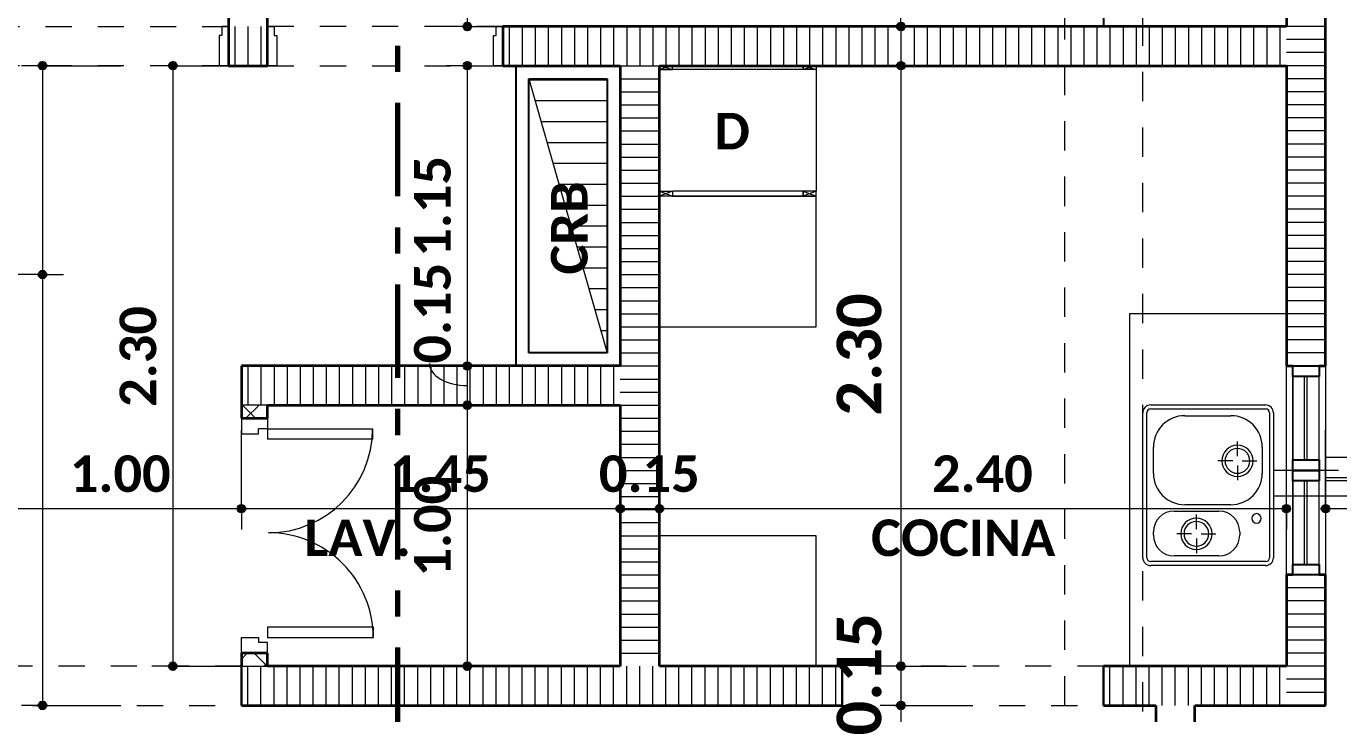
# Model space of a CAD drawing. Header units: metres. Extents: x -144 to 1000, y -717 to 29.
# Drawn here: x 610.31 to 615.34, y -554.31 to -551.67 of the extents above; entities that cross this region are included whole.
import ezdxf

# ---------------------------------------------------------------- set-up
doc = ezdxf.new("R2010")
doc.units = ezdxf.units.M
for name, pattern in [('Basculante', [0.11625, 0.075, -0.04125]), ('basculante modificado', [0.18, 0.1125, -0.0675]), ('Dash Dot 3_16_', [0.595313, 0.357187, -0.119063, 0, -0.119063]), ('Derribado', [0.36, 0.24, -0.12]), ('Trazo', [0.45, 0.225, -0.225])]:
    doc.linetypes.add(name, pattern=pattern)
doc.layers.get('0').update_dxf_attribs({"color": 1})
for name, color, linetype, lineweight in [('A-ANNO-DIMS', 1, 'Continuous', 9), ('A-DETL', 1, 'Continuous', 9), ('A-DETL-GENF', 1, 'Continuous', 9), ('A-DETL-MEDM', 1, 'Continuous', 30), ('A-DETL-THIN', 1, 'Continuous', 9), ('A-DOOR', 1, 'Continuous', 9), ('A-DOOR-FRAM', 1, 'Continuous', 9), ('A-DOOR-HDLN', 1, 'Trazo', 20), ('A-FLOR', 2, 'Continuous', 9), ('A-FLOR-HRAL', 1, 'Continuous', 9), ('A-GENM', 1, 'Continuous', 9), ('A-GLAZ', 1, 'Continuous', 9), ('A-WALL', 4, 'Continuous', 9), ('G-ANNO-SYMB', 1, 'Continuous', 9), ('G-ANNO-TEXT', 2, 'Continuous', 9), ('I-FURN', 2, 'Continuous', 9), ('P-SANR-FIXT', 1, 'Continuous', 9)]:
    doc.layers.add(name, color=color, linetype=linetype, lineweight=lineweight)
doc.layers.add('A-WALL-PATT', color=7, linetype='Continuous', lineweight=35, true_color=0x9c9c9c)
doc.styles.add('Calibri_B', font='calibrib.ttf', dxfattribs={"height": 0.165})
doc.styles.add('Calibri_B_4', font='calibrib.ttf', dxfattribs={"height": 0.1125})
doc.styles.add('Calibri_B_5', font='calibrib.ttf', dxfattribs={"height": 0.66})

# ---------------------------------------------------------------- blocks, each defined once
blk = doc.blocks.new('P')
at = {"layer": 'A-ANNO-DIMS', "lineweight": 25}
h = blk.add_hatch(color=256, dxfattribs=at)
edge = h.paths.add_edge_path()
edge.add_arc((607.5768, -488.6688), 0.015, 0, 360)
h = blk.add_hatch(color=256, dxfattribs=at)
edge = h.paths.add_edge_path()
edge.add_arc((609.2366, -488.6688), 0.015, 0, 360)
h = blk.add_hatch(color=256, dxfattribs=at)
edge = h.paths.add_edge_path()
edge.add_arc((605.9506, -488.8188), 0.015, 0, 360)
h = blk.add_hatch(color=256, dxfattribs=at)
edge = h.paths.add_edge_path()
edge.add_arc((606.4497, -488.8188), 0.015, 0, 360)
h = blk.add_hatch(color=256, dxfattribs=at)
edge = h.paths.add_edge_path()
edge.add_arc((607.5768, -488.8188), 0.015, 0, 360)
h = blk.add_hatch(color=256, dxfattribs=at)
edge = h.paths.add_edge_path()
edge.add_arc((609.2366, -488.8188), 0.015, 0, 360)
h = blk.add_hatch(color=256, dxfattribs=at)
edge = h.paths.add_edge_path()
edge.add_arc((605.9506, -489.6188), 0.015, 0, 360)
h = blk.add_hatch(color=256, dxfattribs=at)
edge = h.paths.add_edge_path()
edge.add_arc((605.9506, -489.6188), 0.015, 0, 360)
h = blk.add_hatch(color=256, dxfattribs=at)
edge = h.paths.add_edge_path()
edge.add_arc((607.5768, -489.9688), 0.015, 0, 360)
h = blk.add_hatch(color=256, dxfattribs=at)
edge = h.paths.add_edge_path()
edge.add_arc((607.5768, -489.9688), 0.015, 0, 360)
h = blk.add_hatch(color=256, dxfattribs=at)
edge = h.paths.add_edge_path()
edge.add_arc((607.5768, -490.1188), 0.015, 0, 360)
h = blk.add_hatch(color=256, dxfattribs=at)
edge = h.paths.add_edge_path()
edge.add_arc((607.5768, -490.1188), 0.015, 0, 360)
h = blk.add_hatch(color=256, dxfattribs=at)
edge = h.paths.add_edge_path()
edge.add_arc((606.712, -490.5153), 0.015, 0, 360)
h = blk.add_hatch(color=256, dxfattribs=at)
edge = h.paths.add_edge_path()
edge.add_arc((606.712, -490.5153), 0.015, 0, 360)
h = blk.add_hatch(color=256, dxfattribs=at)
edge = h.paths.add_edge_path()
edge.add_arc((608.1622, -490.5153), 0.015, 0, 360)
h = blk.add_hatch(color=256, dxfattribs=at)
edge = h.paths.add_edge_path()
edge.add_arc((608.1622, -490.5153), 0.015, 0, 360)
h = blk.add_hatch(color=256, dxfattribs=at)
edge = h.paths.add_edge_path()
edge.add_arc((608.3122, -490.5153), 0.015, 0, 360)
h = blk.add_hatch(color=256, dxfattribs=at)
edge = h.paths.add_edge_path()
edge.add_arc((608.3122, -490.5153), 0.015, 0, 360)
h = blk.add_hatch(color=256, dxfattribs=at)
edge = h.paths.add_edge_path()
edge.add_arc((610.7121, -490.5153), 0.015, 0, 360)
h = blk.add_hatch(color=256, dxfattribs=at)
edge = h.paths.add_edge_path()
edge.add_arc((610.8621, -490.5153), 0.015, 0, 360)
h = blk.add_hatch(color=256, dxfattribs=at)
edge = h.paths.add_edge_path()
edge.add_arc((606.4497, -491.1188), 0.015, 0, 360)
h = blk.add_hatch(color=256, dxfattribs=at)
edge = h.paths.add_edge_path()
edge.add_arc((607.5768, -491.1188), 0.015, 0, 360)
h = blk.add_hatch(color=256, dxfattribs=at)
edge = h.paths.add_edge_path()
edge.add_arc((609.2366, -491.1188), 0.015, 0, 360)
h = blk.add_hatch(color=256, dxfattribs=at)
edge = h.paths.add_edge_path()
edge.add_arc((609.2366, -491.1188), 0.015, 0, 360)
h = blk.add_hatch(color=256, dxfattribs=at)
edge = h.paths.add_edge_path()
edge.add_arc((605.9506, -491.2688), 0.015, 0, 360)
h = blk.add_hatch(color=256, dxfattribs=at)
edge = h.paths.add_edge_path()
edge.add_arc((609.2366, -491.2688), 0.015, 0, 360)
h = blk.add_hatch(color=256, dxfattribs=at)
edge = h.paths.add_edge_path()
edge.add_arc((609.2366, -491.2688), 0.015, 0, 360)
at = {"layer": 'A-ANNO-DIMS'}
for p, q in [((607.5768, -485.519), (607.5768, -488.6688)), ((609.2366, -488.6688), (609.2366, -486.8688)), ((607.5768, -488.6688), (607.4968, -488.6688)), ((607.5768, -488.6688), (607.8768, -488.6688)), ((609.2366, -488.6688), (609.1566, -488.6688)), ((605.9506, -488.8188), (605.8706, -488.8188)), ((605.9506, -488.8188), (605.9506, -489.6188)), ((605.9506, -488.8188), (606.2506, -488.8188)), ((606.4497, -488.8188), (606.3697, -488.8188)), ((606.4497, -488.8188), (606.4497, -491.1188)), ((606.4497, -488.8188), (606.7497, -488.8188)), ((607.5768, -488.8188), (607.4968, -488.8188)), ((607.5768, -488.8188), (607.5768, -489.9688)), ((607.5768, -488.8188), (607.8768, -488.8188)), ((609.2366, -488.8188), (609.1566, -488.8188)), ((609.2366, -488.8188), (609.2366, -491.1188)), ((609.2366, -488.8188), (609.4866, -488.8188)), ((605.9506, -489.6188), (605.6506, -489.6188)), ((605.9506, -489.6188), (605.6506, -489.6188)), ((605.9506, -489.6188), (606.0306, -489.6188)), ((605.9506, -489.6188), (605.9506, -491.2688)), ((605.9506, -489.6188), (606.0306, -489.6188)), ((607.5768, -489.9688), (607.4968, -489.9688)), ((607.5768, -489.9688), (607.4968, -489.9688)), ((607.5768, -489.9688), (607.8768, -489.9688)), ((607.5768, -489.9688), (607.5768, -490.1188)), ((607.5768, -489.9688), (607.8768, -489.9688)), ((607.5768, -490.1188), (607.4968, -490.1188)), ((607.5768, -490.1188), (607.4968, -490.1188)), ((607.5768, -490.1188), (607.8768, -490.1188)), ((607.5768, -490.1188), (607.5768, -491.1188)), ((607.5768, -490.1188), (607.8768, -490.1188)), ((606.712, -490.5153), (606.712, -490.2153)), ((606.712, -490.5153), (606.712, -490.2153)), ((608.1622, -490.5153), (608.1622, -490.2153)), ((608.1622, -490.5153), (608.1622, -490.2153)), ((608.3122, -490.5153), (608.3122, -490.2153)), ((608.3122, -490.5153), (608.3122, -490.2153)), ((610.7121, -490.5153), (610.7121, -490.2153)), ((610.8621, -490.5153), (610.8621, -490.2153)), ((605.712, -490.5153), (606.712, -490.5153)), ((606.712, -490.5153), (606.712, -490.5953)), ((606.712, -490.5153), (608.1622, -490.5153)), ((606.712, -490.5153), (606.712, -490.5953)), ((608.1622, -490.5153), (608.1622, -490.5953)), ((608.1622, -490.5153), (608.3122, -490.5153)), ((608.1622, -490.5153), (608.1622, -490.5953)), ((608.3122, -490.5153), (608.3122, -490.5953)), ((608.3122, -490.5153), (610.7121, -490.5153)), ((608.3122, -490.5153), (608.3122, -490.5953)), ((610.9633, -490.4677), (610.6633, -490.4677)), ((610.7121, -490.5153), (610.7121, -490.5953)), ((610.8621, -490.5153), (611.6123, -490.5153)), ((610.8621, -490.5153), (610.8621, -490.5953)), ((606.4497, -491.1188), (606.3697, -491.1188)), ((606.4497, -491.1188), (606.7497, -491.1188)), ((607.5768, -491.1188), (607.4968, -491.1188)), ((607.5768, -491.1188), (607.8768, -491.1188)), ((609.2366, -491.1188), (609.1566, -491.1188)), ((609.2366, -491.1188), (609.1566, -491.1188)), ((609.2366, -491.1188), (609.4866, -491.1188)), ((609.2366, -491.1188), (609.2366, -491.2688)), ((609.2366, -491.1188), (609.4866, -491.1188)), ((605.9506, -491.2688), (605.8706, -491.2688)), ((605.9506, -491.2688), (606.2506, -491.2688)), ((609.2366, -491.2688), (609.1566, -491.2688)), ((609.2366, -491.2688), (609.1566, -491.2688)), ((609.2366, -491.2688), (609.4866, -491.2688)), ((609.2366, -491.2688), (609.2366, -494.2687)), ((609.2366, -491.2688), (609.4866, -491.2688))]:
    blk.add_line(p, q, dxfattribs=at)
at = {"layer": 'A-ANNO-DIMS', "linetype": 'Derribado'}
blk.add_line((609.2366, -488.6688), (609.5366, -488.6688), dxfattribs=at)
at = {"layer": 'A-ANNO-DIMS', "lineweight": 25}
for centre in [(607.5768, -488.6688), (609.2366, -488.6688), (605.9506, -488.8188), (606.4497, -488.8188), (607.5768, -488.8188), (609.2366, -488.8188), (605.9506, -489.6188), (605.9506, -489.6188), (607.5768, -489.9688), (607.5768, -489.9688), (607.5768, -490.1188), (607.5768, -490.1188), (606.712, -490.5153), (606.712, -490.5153), (608.1622, -490.5153), (608.1622, -490.5153), (608.3122, -490.5153), (608.3122, -490.5153), (610.7121, -490.5153), (610.8621, -490.5153), (606.4497, -491.1188), (607.5768, -491.1188), (609.2366, -491.1188), (609.2366, -491.1188), (605.9506, -491.2688), (609.2366, -491.2688), (609.2366, -491.2688)]:
    blk.add_circle(centre, 0.015, dxfattribs=at)
at = {"layer": 'A-ANNO-DIMS'}
blk.add_ellipse((607.5768, -489.9598), major_axis=(0.1451, 0), ratio=0.578235, start_param=3.141593, end_param=4.712389, dxfattribs=at)
at = {"layer": 'A-DETL', "color": 7, "linetype": 'basculante modificado'}
for p, q in [((609.8622, -486.2688), (609.8622, -494.2677)), ((610.1622, -494.2677), (610.1622, -486.2688))]:
    blk.add_line(p, q, dxfattribs=at)
at = {"layer": 'A-DETL-GENF', "linetype": 'Basculante'}
for p, q in [((605.7622, -488.6688), (606.6622, -488.6688)), ((606.6622, -488.6688), (606.6622, -488.8188)), ((606.8124, -488.6688), (606.8124, -488.8188)), ((607.7124, -488.6688), (606.8124, -488.6688)), ((607.7124, -488.8188), (607.7124, -488.6688)), ((606.6622, -488.8188), (605.7622, -488.8188)), ((606.8124, -488.8188), (607.7124, -488.8188)), ((606.712, -491.1188), (605.712, -491.1188)), ((610.0122, -491.1188), (609.0122, -491.1188)), ((605.712, -491.2688), (606.712, -491.2688)), ((609.0122, -491.2688), (610.0122, -491.2688))]:
    blk.add_line(p, q, dxfattribs=at)
at = {"layer": 'A-DETL-GENF', "color": 251, "true_color": 0x535353}
for p, q in [((607.8136, -488.8728), (608.1122, -488.8728)), ((607.8364, -488.9528), (608.1122, -488.9528)), ((607.8593, -489.0328), (608.1122, -489.0328)), ((607.8822, -489.1128), (608.1122, -489.1128)), ((607.905, -489.1928), (608.1123, -489.1928)), ((607.9279, -489.2728), (608.1123, -489.2728)), ((607.9507, -489.3528), (608.1123, -489.3528)), ((607.9736, -489.4328), (608.1123, -489.4328)), ((607.9964, -489.5128), (608.1123, -489.5128)), ((608.0193, -489.5928), (608.1123, -489.5928)), ((608.0422, -489.6728), (608.1124, -489.6728)), ((608.065, -489.7528), (608.1124, -489.7528)), ((608.0879, -489.8328), (608.1124, -489.8328)), ((608.1107, -489.9128), (608.1124, -489.9128))]:
    blk.add_line(p, q, dxfattribs=at)
at = {"layer": 'A-DETL-GENF', "lineweight": 25}
for p, q in [((610.7371, -490.0088), (610.7371, -489.9688)), ((610.7371, -489.9688), (610.8371, -489.9688)), ((610.8371, -490.0088), (610.7371, -490.0088)), ((610.8371, -489.9688), (610.8371, -490.0088)), ((610.7371, -490.3688), (610.7371, -490.3288)), ((610.7371, -490.3288), (610.8371, -490.3288)), ((610.8371, -490.3288), (610.8371, -490.3688)), ((610.8371, -490.3688), (610.7371, -490.3688)), ((610.7371, -490.4088), (610.7371, -490.3688)), ((610.7371, -490.3688), (610.8371, -490.3688)), ((610.8371, -490.4088), (610.7371, -490.4088)), ((610.8371, -490.3688), (610.8371, -490.4088)), ((610.7371, -490.7688), (610.7371, -490.7288)), ((610.7371, -490.7288), (610.8371, -490.7288)), ((610.8371, -490.7288), (610.8371, -490.7688)), ((610.8371, -490.7688), (610.7371, -490.7688))]:
    blk.add_line(p, q, dxfattribs=at)
at = {"layer": 'A-DETL-GENF'}
for p, q in [((610.7371, -490.3288), (610.7371, -490.0088)), ((610.7821, -490.3288), (610.7821, -490.0088)), ((610.7921, -490.3288), (610.7921, -490.0088)), ((610.8371, -490.3288), (610.8371, -490.0088)), ((610.7371, -490.7288), (610.7371, -490.4088)), ((610.7821, -490.7288), (610.7821, -490.4088)), ((610.7921, -490.7288), (610.7921, -490.4088)), ((610.8371, -490.7288), (610.8371, -490.4088))]:
    blk.add_line(p, q, dxfattribs=at)
at = {"layer": 'A-DETL-MEDM'}
for p, q in [((606.712, -491.2688), (606.712, -491.1188)), ((609.0122, -491.1188), (609.0122, -491.2688)), ((610.0122, -491.2688), (610.0122, -491.1188))]:
    blk.add_line(p, q, dxfattribs=at)
at = {"layer": 'A-DETL-THIN'}
for p, q in [((608.1124, -488.8688), (607.8124, -488.8688)), ((607.8124, -488.8688), (608.1124, -489.9188)), ((608.1124, -489.9188), (608.1124, -488.8688))]:
    blk.add_line(p, q, dxfattribs=at)
at = {"layer": 'A-DOOR'}
for p, q in [((606.6622, -488.6688), (606.6622, -488.8188)), ((606.8124, -488.6688), (606.8124, -488.8188))]:
    blk.add_line(p, q, dxfattribs=at)
at = {"layer": 'A-DOOR', "lineweight": 15}
for p, q in [((606.812, -490.2091), (606.812, -490.2491)), ((606.812, -490.2091), (607.2141, -490.2091)), ((607.2141, -490.2091), (607.2141, -490.2491)), ((607.2141, -490.2491), (606.812, -490.2491)), ((606.812, -490.9688), (606.812, -491.0088)), ((607.217, -490.9688), (606.812, -490.9688)), ((606.812, -491.0088), (607.217, -491.0088)), ((607.217, -491.0088), (607.217, -490.9688))]:
    blk.add_line(p, q, dxfattribs=at)
at = {"layer": 'A-DOOR'}
for centre, radius, start, end in [((606.8154, -490.2091), 0.3987, 270, 0), ((606.816, -491.0088), 0.4009, 0, 90.0948)]:
    blk.add_arc(centre, radius, start, end, dxfattribs=at)
at = {"layer": 'A-DOOR-FRAM', "lineweight": 15}
for p, q in [((606.6372, -488.7038), (606.6272, -488.7038)), ((606.6272, -488.7038), (606.6272, -488.8188)), ((606.6622, -488.6688), (606.6372, -488.6688)), ((606.6372, -488.6688), (606.6372, -488.7038)), ((606.8124, -488.6688), (606.8374, -488.6688)), ((606.8374, -488.6688), (606.8374, -488.7038)), ((606.8374, -488.7038), (606.8474, -488.7038)), ((606.8474, -488.7038), (606.8474, -488.8188)), ((607.6774, -488.7038), (607.6874, -488.7038)), ((607.6774, -488.8188), (607.6774, -488.7038)), ((607.6874, -488.6688), (607.7124, -488.6688)), ((607.6874, -488.7038), (607.6874, -488.6688)), ((606.6272, -488.8188), (606.6622, -488.8188)), ((606.8474, -488.8188), (606.8124, -488.8188)), ((607.7124, -488.8188), (607.6774, -488.8188)), ((606.712, -490.1688), (606.712, -490.2288)), ((606.812, -490.1688), (606.712, -490.1688)), ((606.777, -490.2288), (606.777, -490.2091)), ((606.812, -490.2091), (606.777, -490.2091)), ((606.812, -490.1688), (606.812, -490.2091)), ((606.712, -490.2288), (606.777, -490.2288)), ((606.712, -491.0088), (606.777, -491.0088)), ((606.712, -491.0688), (606.712, -491.0088)), ((606.777, -491.0088), (606.777, -491.0284)), ((606.812, -491.0284), (606.777, -491.0284)), ((606.812, -491.0688), (606.812, -491.0284)), ((606.812, -491.0688), (606.712, -491.0688))]:
    blk.add_line(p, q, dxfattribs=at)
at = {"layer": 'A-DOOR-HDLN'}
blk.add_line((607.7124, -488.8188), (607.7124, -488.6688), dxfattribs=at)
at = {"layer": 'A-FLOR'}
for p, q in [((608.9122, -489.3188), (608.3122, -489.3188)), ((608.9122, -489.8188), (608.9122, -489.3188)), ((610.7121, -489.7688), (610.1122, -489.7688)), ((610.1122, -489.7688), (610.1122, -491.1188)), ((608.3122, -489.8188), (608.9122, -489.8188)), ((608.9122, -490.6188), (608.3122, -490.6188)), ((608.9122, -491.1188), (608.9122, -490.6188))]:
    blk.add_line(p, q, dxfattribs=at)
at = {"layer": 'A-FLOR-HRAL'}
for p, q in [((611.6987, -490.3967), (610.8621, -490.3967)), ((611.6867, -490.4087), (610.8621, -490.4087))]:
    blk.add_line(p, q, dxfattribs=at)
at = {"layer": 'A-GENM', "lineweight": 25}
for p, q in [((610.012, -486.8688), (610.012, -488.6688)), ((610.7121, -488.6688), (610.7121, -486.8688)), ((610.012, -488.6688), (610.7121, -488.6688)), ((608.1622, -488.8188), (607.7622, -488.8188)), ((607.7622, -488.8188), (607.7622, -489.9688)), ((608.1622, -489.9688), (608.1622, -488.8188)), ((607.8122, -488.8688), (608.1122, -488.8688)), ((607.8122, -489.9188), (607.8122, -488.8688)), ((608.1122, -488.8688), (608.1122, -489.9188)), ((608.1122, -489.9188), (607.8122, -489.9188)), ((607.7622, -489.9688), (608.1622, -489.9688))]:
    blk.add_line(p, q, dxfattribs=at)
at = {"layer": 'A-GLAZ'}
for p, q in [((610.7371, -489.9688), (610.8371, -489.9688)), ((610.7371, -489.9688), (610.7371, -490.3688)), ((610.8371, -490.3688), (610.8371, -489.9688)), ((610.9121, -490.3688), (610.6621, -490.3688)), ((610.7371, -490.3688), (610.8371, -490.3688)), ((610.7371, -490.3688), (610.8371, -490.3688)), ((610.7371, -490.3688), (610.7371, -490.7688)), ((610.8371, -490.7688), (610.8371, -490.3688)), ((610.7371, -490.7688), (610.8371, -490.7688))]:
    blk.add_line(p, q, dxfattribs=at)
at = {"layer": 'A-WALL', "lineweight": 35}
for p, q in [((606.6622, -485.269), (606.6622, -488.8188)), ((606.8122, -488.6688), (606.8122, -485.519)), ((610.8621, -489.9688), (610.8621, -486.7188)), ((610.7121, -486.8688), (610.7121, -488.6688)), ((606.8124, -488.6688), (606.8122, -488.6688)), ((606.8124, -488.8188), (606.8124, -488.6688)), ((610.7121, -488.6688), (607.7124, -488.6688)), ((607.7124, -488.6688), (607.7124, -488.8188)), ((606.6622, -488.8188), (606.8124, -488.8188)), ((607.7124, -488.8188), (608.1622, -488.8188)), ((608.1622, -488.8188), (608.1622, -489.9688)), ((608.3122, -488.8188), (610.7121, -488.8188)), ((608.3122, -491.1188), (608.3122, -488.8188)), ((610.7121, -488.8188), (610.7121, -489.9688)), ((608.1622, -489.9688), (606.712, -489.9688)), ((606.712, -489.9688), (606.712, -490.1688)), ((610.7121, -489.9688), (610.7371, -489.9688)), ((610.8371, -489.9688), (610.8621, -489.9688)), ((606.812, -490.1188), (608.1622, -490.1188)), ((606.812, -490.1688), (606.812, -490.1188)), ((608.1622, -490.1188), (608.1622, -491.1188)), ((606.712, -490.1688), (606.812, -490.1688)), ((610.7121, -490.7688), (610.7121, -491.1188)), ((610.7371, -490.7688), (610.7121, -490.7688)), ((610.8621, -490.7688), (610.8371, -490.7688)), ((610.8621, -491.2688), (610.8621, -490.7688)), ((606.712, -491.0688), (606.712, -491.1188)), ((606.812, -491.0688), (606.712, -491.0688)), ((606.812, -491.1188), (606.812, -491.0688)), ((608.1622, -491.1188), (606.812, -491.1188)), ((609.0122, -491.1188), (608.3122, -491.1188)), ((610.7121, -491.1188), (610.0122, -491.1188)), ((606.712, -491.2688), (609.0122, -491.2688)), ((610.0122, -491.2688), (610.2123, -491.2688)), ((610.2123, -491.2688), (610.2123, -491.4688)), ((610.3623, -491.4688), (610.3623, -491.2688)), ((610.3623, -491.2688), (610.8621, -491.2688))]:
    blk.add_line(p, q, dxfattribs=at)
at = {"layer": 'A-WALL'}
for p, q in [((610.7121, -490.7688), (610.7121, -489.9688)), ((610.8621, -489.9688), (610.8621, -490.7688)), ((606.812, -490.1188), (606.712, -490.1188)), ((610.8621, -490.3177), (611.7623, -490.3177)), ((611.6123, -490.4677), (610.8621, -490.4677)), ((606.712, -491.1188), (606.812, -491.1188))]:
    blk.add_line(p, q, dxfattribs=at)
at = {"layer": 'A-WALL-PATT', "color": 8, "lineweight": 5, "true_color": 0x727272}
for p, q in [((606.6868, -488.6688), (606.6868, -488.8188)), ((606.7368, -488.6688), (606.7368, -488.8188)), ((606.7868, -488.6688), (606.7868, -488.8188)), ((607.7368, -488.6688), (607.7368, -488.8188)), ((607.7868, -488.6688), (607.7868, -488.8188)), ((607.8368, -488.6688), (607.8368, -488.8188)), ((607.8868, -488.6688), (607.8868, -488.8188)), ((607.9368, -488.6688), (607.9368, -488.8188)), ((607.9868, -488.6688), (607.9868, -488.8188)), ((608.0368, -488.6688), (608.0368, -488.8188)), ((608.0868, -488.6688), (608.0868, -488.8188)), ((608.1368, -488.6688), (608.1368, -488.8188)), ((608.1868, -488.6688), (608.1868, -488.8188)), ((608.2368, -488.6688), (608.2368, -488.8188)), ((608.2868, -488.6688), (608.2868, -488.8188)), ((608.3368, -488.6688), (608.3368, -488.8188)), ((608.3868, -488.6688), (608.3868, -488.8188)), ((608.4368, -488.6688), (608.4368, -488.8188)), ((608.4868, -488.6688), (608.4868, -488.8188)), ((608.5368, -488.6688), (608.5368, -488.8188)), ((608.5868, -488.6688), (608.5868, -488.8188)), ((608.6368, -488.6688), (608.6368, -488.8188)), ((608.6868, -488.6688), (608.6868, -488.8188)), ((608.7368, -488.6688), (608.7368, -488.8188)), ((608.7868, -488.6688), (608.7868, -488.8188)), ((608.8368, -488.6688), (608.8368, -488.8188)), ((608.8868, -488.6688), (608.8868, -488.8188)), ((608.9368, -488.6688), (608.9368, -488.8188)), ((608.9868, -488.6688), (608.9868, -488.8188)), ((609.0368, -488.6688), (609.0368, -488.8188)), ((609.0868, -488.6688), (609.0868, -488.8188)), ((609.1368, -488.6688), (609.1368, -488.8188)), ((609.1868, -488.6688), (609.1868, -488.8188)), ((609.2368, -488.6688), (609.2368, -488.8188)), ((609.2868, -488.6688), (609.2868, -488.8188)), ((609.3368, -488.6688), (609.3368, -488.8188)), ((609.3868, -488.6688), (609.3868, -488.8188)), ((609.4368, -488.6688), (609.4368, -488.8188)), ((609.4868, -488.6688), (609.4868, -488.8188)), ((609.5368, -488.6688), (609.5368, -488.8188)), ((609.5868, -488.6688), (609.5868, -488.8188)), ((609.6368, -488.6688), (609.6368, -488.8188)), ((609.6868, -488.6688), (609.6868, -488.8188)), ((609.7368, -488.6688), (609.7368, -488.8188)), ((609.7868, -488.6688), (609.7868, -488.8188)), ((609.8368, -488.6688), (609.8368, -488.8188)), ((609.8868, -488.6688), (609.8868, -488.8188)), ((609.9368, -488.6688), (609.9368, -488.8188)), ((609.9868, -488.6688), (609.9868, -488.8188)), ((610.0368, -488.6688), (610.0368, -488.8188)), ((610.0868, -488.6688), (610.0868, -488.8188)), ((610.1368, -488.6688), (610.1368, -488.8188)), ((610.1868, -488.6688), (610.1868, -488.8188)), ((610.2368, -488.6688), (610.2368, -488.8188)), ((610.2868, -488.6688), (610.2868, -488.8188)), ((610.3368, -488.6688), (610.3368, -488.8188)), ((610.3868, -488.6688), (610.3868, -488.8188)), ((610.4368, -488.6688), (610.4368, -488.8188)), ((610.4868, -488.6688), (610.4868, -488.8188)), ((610.5368, -488.6688), (610.5368, -488.8188)), ((610.5868, -488.6688), (610.5868, -488.8188)), ((610.6368, -488.6688), (610.6368, -488.8188)), ((610.6868, -488.6688), (610.6868, -488.8188)), ((610.8621, -488.6688), (610.7121, -488.6688)), ((610.8621, -488.7188), (610.7121, -488.7188)), ((610.8621, -488.7688), (610.7121, -488.7688)), ((608.1622, -488.8188), (608.3122, -488.8188)), ((610.8621, -488.8188), (610.7121, -488.8188)), ((608.1622, -488.8688), (608.3122, -488.8688)), ((610.8621, -488.8688), (610.7121, -488.8688)), ((608.1622, -488.9188), (608.3122, -488.9188)), ((610.8621, -488.9188), (610.7121, -488.9188)), ((608.1622, -488.9688), (608.3122, -488.9688)), ((610.8621, -488.9688), (610.7121, -488.9688)), ((608.1622, -489.0188), (608.3122, -489.0188)), ((610.8621, -489.0188), (610.7121, -489.0188)), ((608.1622, -489.0688), (608.3122, -489.0688)), ((610.8621, -489.0688), (610.7121, -489.0688)), ((608.1622, -489.1188), (608.3122, -489.1188)), ((610.8621, -489.1188), (610.7121, -489.1188)), ((608.1622, -489.1688), (608.3122, -489.1688)), ((610.8621, -489.1688), (610.7121, -489.1688)), ((608.1622, -489.2188), (608.3122, -489.2188)), ((610.8621, -489.2188), (610.7121, -489.2188)), ((608.1622, -489.2688), (608.3122, -489.2688)), ((610.8621, -489.2688), (610.7121, -489.2688)), ((608.1622, -489.3188), (608.3122, -489.3188)), ((610.8621, -489.3188), (610.7121, -489.3188)), ((608.1622, -489.3688), (608.3122, -489.3688)), ((610.8621, -489.3688), (610.7121, -489.3688)), ((608.1622, -489.4188), (608.3122, -489.4188)), ((610.8621, -489.4188), (610.7121, -489.4188)), ((608.1622, -489.4688), (608.3122, -489.4688)), ((610.8621, -489.4688), (610.7121, -489.4688)), ((608.1622, -489.5188), (608.3122, -489.5188)), ((610.8621, -489.5188), (610.7121, -489.5188)), ((608.1622, -489.5688), (608.3122, -489.5688)), ((610.8621, -489.5688), (610.7121, -489.5688)), ((608.1622, -489.6188), (608.3122, -489.6188)), ((610.8621, -489.6188), (610.7121, -489.6188)), ((608.1622, -489.6688), (608.3122, -489.6688)), ((610.8621, -489.6688), (610.7121, -489.6688)), ((608.1622, -489.7188), (608.3122, -489.7188)), ((610.8621, -489.7188), (610.7121, -489.7188)), ((608.1622, -489.7688), (608.3122, -489.7688)), ((610.8621, -489.7688), (610.7121, -489.7688)), ((608.1622, -489.8188), (608.3122, -489.8188)), ((610.8621, -489.8188), (610.7121, -489.8188)), ((608.1622, -489.8688), (608.3122, -489.8688)), ((610.8621, -489.8688), (610.7121, -489.8688)), ((608.1622, -489.9188), (608.3122, -489.9188)), ((610.8621, -489.9188), (610.7121, -489.9188)), ((606.7368, -489.9688), (606.7368, -490.1188)), ((606.7868, -489.9688), (606.7868, -490.1188)), ((606.8368, -489.9688), (606.8368, -490.1188)), ((606.8868, -489.9688), (606.8868, -490.1188)), ((606.9368, -489.9688), (606.9368, -490.1188)), ((606.9868, -489.9688), (606.9868, -490.1188)), ((607.0368, -489.9688), (607.0368, -490.1188)), ((607.0868, -489.9688), (607.0868, -490.1188)), ((607.1368, -489.9688), (607.1368, -490.1188)), ((607.1868, -489.9688), (607.1868, -490.1188)), ((607.2368, -489.9688), (607.2368, -490.1188)), ((607.2868, -489.9688), (607.2868, -490.1188)), ((607.3368, -489.9688), (607.3368, -490.1188)), ((607.3868, -489.9688), (607.3868, -490.1188)), ((607.4368, -489.9688), (607.4368, -490.1188)), ((607.4868, -489.9688), (607.4868, -490.1188)), ((607.5368, -489.9688), (607.5368, -490.1188)), ((607.5868, -489.9688), (607.5868, -490.1188)), ((607.6368, -489.9688), (607.6368, -490.1188)), ((607.6868, -489.9688), (607.6868, -490.1188)), ((607.7368, -489.9688), (607.7368, -490.1188)), ((607.7868, -489.9688), (607.7868, -490.1188)), ((607.8368, -489.9688), (607.8368, -490.1188)), ((607.8868, -489.9688), (607.8868, -490.1188)), ((607.9368, -489.9688), (607.9368, -490.1188)), ((607.9868, -489.9688), (607.9868, -490.1188)), ((608.0368, -489.9688), (608.0368, -490.1188)), ((608.0868, -489.9688), (608.0868, -490.1188)), ((608.1368, -489.9688), (608.1368, -490.1188)), ((608.1622, -489.9688), (608.3122, -489.9688)), ((608.1622, -490.0188), (608.3122, -490.0188)), ((608.1622, -490.0688), (608.3122, -490.0688)), ((608.1622, -490.1188), (608.3122, -490.1188)), ((608.1622, -490.1688), (608.3122, -490.1688)), ((608.1622, -490.2188), (608.3122, -490.2188)), ((608.1622, -490.2688), (608.3122, -490.2688)), ((608.1622, -490.3188), (608.3122, -490.3188)), ((608.1622, -490.3688), (608.3122, -490.3688)), ((608.1622, -490.4188), (608.3122, -490.4188)), ((608.1622, -490.4688), (608.3122, -490.4688)), ((608.1622, -490.5188), (608.3122, -490.5188)), ((608.1622, -490.5688), (608.3122, -490.5688)), ((608.1622, -490.6188), (608.3122, -490.6188)), ((608.1622, -490.6688), (608.3122, -490.6688)), ((608.1622, -490.7188), (608.3122, -490.7188)), ((608.1622, -490.7688), (608.3122, -490.7688)), ((610.8621, -490.7688), (610.7121, -490.7688)), ((608.1622, -490.8188), (608.3122, -490.8188)), ((610.8621, -490.8188), (610.7121, -490.8188)), ((608.1622, -490.8688), (608.3122, -490.8688)), ((610.8621, -490.8688), (610.7121, -490.8688)), ((608.1622, -490.9188), (608.3122, -490.9188)), ((610.8621, -490.9188), (610.7121, -490.9188)), ((608.1622, -490.9688), (608.3122, -490.9688)), ((610.8621, -490.9688), (610.7121, -490.9688)), ((608.1622, -491.0188), (608.3122, -491.0188)), ((610.8621, -491.0188), (610.7121, -491.0188)), ((608.1622, -491.0688), (608.3122, -491.0688)), ((610.8621, -491.0688), (610.7121, -491.0688)), ((606.7368, -491.2688), (606.7368, -491.1188)), ((606.7868, -491.2688), (606.7868, -491.1188)), ((606.8368, -491.2688), (606.8368, -491.1188)), ((606.8868, -491.2688), (606.8868, -491.1188)), ((606.9368, -491.2688), (606.9368, -491.1188)), ((606.9868, -491.2688), (606.9868, -491.1188)), ((607.0368, -491.2688), (607.0368, -491.1188)), ((607.0868, -491.2688), (607.0868, -491.1188)), ((607.1368, -491.2688), (607.1368, -491.1188)), ((607.1868, -491.2688), (607.1868, -491.1188)), ((607.2368, -491.2688), (607.2368, -491.1188)), ((607.2868, -491.2688), (607.2868, -491.1188)), ((607.3368, -491.2688), (607.3368, -491.1188)), ((607.3868, -491.2688), (607.3868, -491.1188)), ((607.4368, -491.2688), (607.4368, -491.1188)), ((607.4868, -491.2688), (607.4868, -491.1188)), ((607.5368, -491.2688), (607.5368, -491.1188)), ((607.5868, -491.2688), (607.5868, -491.1188)), ((607.6368, -491.2688), (607.6368, -491.1188)), ((607.6868, -491.2688), (607.6868, -491.1188)), ((607.7368, -491.2688), (607.7368, -491.1188)), ((607.7868, -491.2688), (607.7868, -491.1188)), ((607.8368, -491.2688), (607.8368, -491.1188)), ((607.8868, -491.2688), (607.8868, -491.1188)), ((607.9368, -491.2688), (607.9368, -491.1188)), ((607.9868, -491.2688), (607.9868, -491.1188)), ((608.0368, -491.2688), (608.0368, -491.1188)), ((608.0868, -491.2688), (608.0868, -491.1188)), ((608.1368, -491.2688), (608.1368, -491.1188)), ((608.1868, -491.2688), (608.1868, -491.1188)), ((608.2368, -491.2688), (608.2368, -491.1188)), ((608.2868, -491.2688), (608.2868, -491.1188)), ((608.3368, -491.2688), (608.3368, -491.1188)), ((608.3868, -491.2688), (608.3868, -491.1188)), ((608.4368, -491.2688), (608.4368, -491.1188)), ((608.4868, -491.2688), (608.4868, -491.1188)), ((608.5368, -491.2688), (608.5368, -491.1188)), ((608.5868, -491.2688), (608.5868, -491.1188)), ((608.6368, -491.2688), (608.6368, -491.1188)), ((608.6868, -491.2688), (608.6868, -491.1188)), ((608.7368, -491.2688), (608.7368, -491.1188)), ((608.7868, -491.2688), (608.7868, -491.1188)), ((608.8368, -491.2688), (608.8368, -491.1188)), ((608.8868, -491.2688), (608.8868, -491.1188)), ((608.9368, -491.2688), (608.9368, -491.1188)), ((608.9868, -491.2688), (608.9868, -491.1188)), ((610.0368, -491.2688), (610.0368, -491.1188)), ((610.0868, -491.2688), (610.0868, -491.1188)), ((610.1368, -491.2688), (610.1368, -491.1188)), ((610.1868, -491.2688), (610.1868, -491.1188)), ((610.2368, -491.2688), (610.2368, -491.1188)), ((610.2868, -491.2688), (610.2868, -491.1188)), ((610.3368, -491.2688), (610.3368, -491.1188)), ((610.3868, -491.2688), (610.3868, -491.1188)), ((610.4368, -491.2688), (610.4368, -491.1188)), ((610.4868, -491.2688), (610.4868, -491.1188)), ((610.5368, -491.2688), (610.5368, -491.1188)), ((610.5868, -491.2688), (610.5868, -491.1188)), ((610.6368, -491.2688), (610.6368, -491.1188)), ((610.6868, -491.2688), (610.6868, -491.1188)), ((610.8621, -491.1188), (610.7121, -491.1188)), ((610.8621, -491.1688), (610.7121, -491.1688)), ((610.8621, -491.2188), (610.7121, -491.2188))]:
    blk.add_line(p, q, dxfattribs=at)
at = {"layer": 'A-WALL-PATT', "color": 8, "lineweight": 5, "true_color": 0x747474}
for p, q in [((606.7663, -490.1688), (606.7163, -490.1188)), ((606.7294, -490.1688), (606.7794, -490.1188)), ((606.712, -491.0913), (606.7345, -491.0688)), ((606.8112, -491.1188), (606.7612, -491.0688)), ((606.7976, -491.1188), (606.812, -491.1044))]:
    blk.add_line(p, q, dxfattribs=at)
at = {"layer": 'G-ANNO-SYMB', "linetype": 'Dash Dot 3_16_', "lineweight": 70}
blk.add_line((607.31, -484.0945), (607.31, -491.6772), dxfattribs=at)
at = {"layer": 'I-FURN'}
for p, q in [((608.3622, -488.8188), (608.3122, -488.8338)), ((608.3122, -488.8188), (608.3622, -488.8338)), ((608.3622, -488.8188), (608.3122, -488.8188)), ((608.3122, -488.8188), (608.3122, -488.8338)), ((608.3122, -488.8338), (608.3122, -489.2988)), ((608.3122, -488.8338), (608.3622, -488.8338)), ((608.3622, -488.8188), (608.8622, -488.8188)), ((608.3622, -488.8338), (608.3622, -488.8188)), ((608.3622, -488.8338), (608.3622, -488.8188)), ((608.8622, -488.8338), (608.3622, -488.8338)), ((608.8622, -488.8188), (608.8622, -488.8338)), ((608.9122, -488.8188), (608.8622, -488.8338)), ((608.8622, -488.8188), (608.9122, -488.8338)), ((608.8622, -488.8188), (608.9122, -488.8188)), ((608.8622, -488.8338), (608.8622, -488.8188)), ((608.9122, -488.8338), (608.8622, -488.8338)), ((608.9122, -488.8188), (608.9122, -488.8338)), ((608.9122, -488.8338), (608.9122, -489.2988)), ((608.3622, -489.2988), (608.3122, -489.3188)), ((608.3122, -489.2988), (608.3622, -489.3188)), ((608.3122, -489.3188), (608.3122, -489.2988)), ((608.3122, -489.2988), (608.3622, -489.2988)), ((608.3622, -489.2988), (608.3622, -489.3188)), ((608.3622, -489.2988), (608.3622, -489.3188)), ((608.8645, -489.2988), (608.3645, -489.2988)), ((608.8622, -489.3188), (608.8622, -489.2988)), ((608.9122, -489.2988), (608.8622, -489.3188)), ((608.8622, -489.2988), (608.9122, -489.3188)), ((608.9122, -489.2988), (608.8622, -489.2988)), ((608.8622, -489.2988), (608.8622, -489.3188)), ((608.9122, -489.3188), (608.9122, -489.2988)), ((608.3622, -489.3188), (608.3122, -489.3188)), ((608.3622, -489.3188), (608.8622, -489.3188)), ((608.8622, -489.3188), (608.9122, -489.3188))]:
    blk.add_line(p, q, dxfattribs=at)
at = {"layer": 'P-SANR-FIXT'}
for p, q in [((610.1626, -490.7032), (610.1626, -490.1482)), ((610.1776, -490.7032), (610.1776, -490.1482)), ((610.1926, -490.1182), (610.6326, -490.1182)), ((610.1926, -490.1332), (610.6326, -490.1332)), ((610.3231, -490.1593), (610.4998, -490.1593)), ((610.6476, -490.1482), (610.6476, -490.7032)), ((610.6626, -490.1482), (610.6626, -490.7032)), ((610.5247, -490.3143), (610.5247, -490.2579)), ((610.2031, -490.3803), (610.2031, -490.2793)), ((610.6198, -490.2793), (610.6198, -490.3803)), ((610.5066, -490.3324), (610.4502, -490.3324)), ((610.5247, -490.3504), (610.5247, -490.4068)), ((610.5428, -490.3324), (610.5992, -490.3324)), ((610.4998, -490.5003), (610.3231, -490.5003)), ((610.2831, -490.5244), (610.4535, -490.5244)), ((610.3676, -490.5935), (610.3676, -490.5371)), ((610.2031, -490.6166), (610.2031, -490.6044)), ((610.3495, -490.6116), (610.2931, -490.6116)), ((610.3857, -490.6116), (610.4421, -490.6116)), ((610.5335, -490.6044), (610.5335, -490.6166)), ((610.3676, -490.6296), (610.3676, -490.6861)), ((610.4535, -490.6966), (610.2831, -490.6966)), ((610.6326, -490.7182), (610.1926, -490.7182)), ((610.6326, -490.7332), (610.1926, -490.7332))]:
    blk.add_line(p, q, dxfattribs=at)
for centre, radius, start, end in [((610.1926, -490.1482), 0.03, 90, 180), ((610.1926, -490.1482), 0.015, 90, 180), ((610.3231, -490.2793), 0.12, 90, 180), ((610.4998, -490.2793), 0.12, 0, 90), ((610.6326, -490.1482), 0.03, 0, 90), ((610.6326, -490.1482), 0.015, 0, 90), ((610.5247, -490.3324), 0.0599, 90, 270), ((610.5247, -490.3324), 0.0474, 90, 270), ((610.5247, -490.3324), 0.0599, 270, 90), ((610.5247, -490.3324), 0.0474, 270, 90), ((610.3231, -490.3803), 0.12, 180, 270), ((610.4998, -490.3803), 0.12, 270, 0), ((610.2831, -490.6044), 0.08, 90, 180), ((610.3676, -490.6116), 0.0599, 90, 270), ((610.3676, -490.6116), 0.0474, 90, 270), ((610.3676, -490.6116), 0.0599, 270, 90), ((610.3676, -490.6116), 0.0474, 270, 90), ((610.4535, -490.6044), 0.08, 0, 90), ((610.5981, -490.5526), 0.0181, 90, 270), ((610.5981, -490.5526), 0.0181, 270, 90), ((610.2831, -490.6166), 0.08, 180, 270), ((610.4535, -490.6166), 0.08, 270, 0), ((610.1926, -490.7032), 0.03, 180, 270), ((610.1926, -490.7032), 0.015, 180, 270), ((610.6326, -490.7032), 0.015, 270, 0), ((610.6326, -490.7032), 0.03, 270, 0)]:
    blk.add_arc(centre, radius, start, end, dxfattribs=at)
at = {"layer": 'A-ANNO-DIMS', "attachment_point": 1, "rotation": 90, "line_spacing_factor": 1.158048}
for s, insert, char_height, width, style in [('1.15', (607.3728, -489.5505), 0.14, 0.376134, 'Calibri_B_5'), ('0.15', (607.3728, -489.9598), 0.14, 0.376134, 'Calibri_B_5'), ('2.30', (608.991, -490.1591), 0.17, 0.456734, 'Calibri_B_4'), ('2.30', (606.2457, -490.1255), 0.14, 0.376134, 'Calibri_B_5'), ('1.00', (607.3728, -490.7755), 0.14, 0.376134, 'Calibri_B_5'), ('0.15', (608.991, -491.3841), 0.17, 0.456734, 'Calibri_B_4')]:
    blk.add_mtext(s, dxfattribs=dict(at, insert=insert, char_height=char_height, width=width, style=style))
at = {"layer": 'A-ANNO-DIMS', "char_height": 0.14, "width": 0.376134, "attachment_point": 1, "line_spacing_factor": 1.158048, "style": 'Calibri_B_5'}
for s, insert in [('1.00', (606.0552, -490.3113)), ('1.45', (607.2804, -490.3113)), ('0.15', (608.0805, -490.3113)), ('2.40', (609.3554, -490.3113))]:
    blk.add_mtext(s, dxfattribs=dict(at, insert=insert))
at = {"layer": 'G-ANNO-TEXT', "style": 'Calibri_B'}
for s, p in [('D', (608.5223, -489.1397)), ('LAV.', (606.9533, -490.6969)), ('COCINA', (609.1223, -490.6969))]:
    blk.add_text(s, height=0.14, dxfattribs=at).set_placement(p)
blk.add_text('CRB', height=0.14, rotation=90, dxfattribs=at).set_placement((608.0369, -489.6189))

msp = doc.modelspace()

# ---------------------------------------------------------------- block references
at = {"color": 3}
msp.add_blockref('P', (4.4238, -63.007), dxfattribs=at)

doc.saveas('drawing.dxf')
